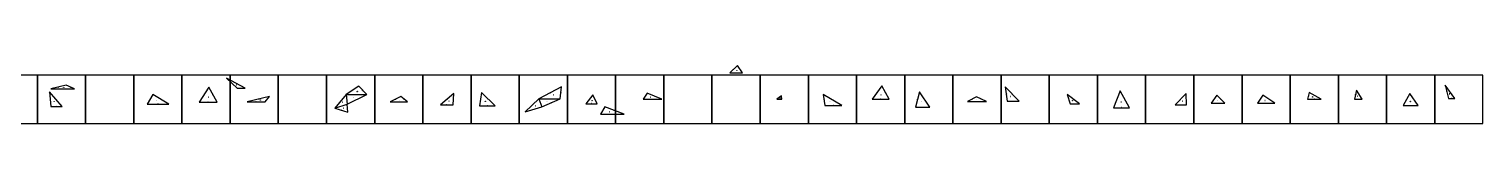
# Model space of a CAD drawing. Header units: millimetres. Extents: x 0 to 121000, y 0 to 607.
# Drawn here: x 105914 to 121000, y 0 to 600 of the extents above; entities that cross this region are included whole.
import ezdxf

# ---------------------------------------------------------------- set-up
doc = ezdxf.new("R2010")
doc.units = ezdxf.units.MM

msp = doc.modelspace()

# ---------------------------------------------------------------- linework, layer by layer
for points in [[(105500, 0), (106000, 0), (106000, 500), (105500, 500), (105500, 0)], [(106000, 0), (106500, 0), (106500, 500), (106000, 500), (106000, 0)], [(106500, 0), (107000, 0), (107000, 500), (106500, 500), (106500, 0)], [(107000, 0), (107500, 0), (107500, 500), (107000, 500), (107000, 0)], [(107500, 0), (108000, 0), (108000, 500), (107500, 500), (107500, 0)], [(108000, 0), (108500, 0), (108500, 500), (108000, 500), (108000, 0)], [(108500, 0), (109000, 0), (109000, 500), (108500, 500), (108500, 0)], [(109000, 0), (109500, 0), (109500, 500), (109000, 500), (109000, 0)], [(109500, 0), (110000, 0), (110000, 500), (109500, 500), (109500, 0)], [(110000, 0), (110500, 0), (110500, 500), (110000, 500), (110000, 0)], [(110500, 0), (111000, 0), (111000, 500), (110500, 500), (110500, 0)], [(111000, 0), (111500, 0), (111500, 500), (111000, 500), (111000, 0)], [(111500, 0), (112000, 0), (112000, 500), (111500, 500), (111500, 0)], [(112000, 0), (112500, 0), (112500, 500), (112000, 500), (112000, 0)], [(112500, 0), (113000, 0), (113000, 500), (112500, 500), (112500, 0)], [(113000, 0), (113500, 0), (113500, 500), (113000, 500), (113000, 0)], [(113500, 0), (114000, 0), (114000, 500), (113500, 500), (113500, 0)], [(114000, 0), (114500, 0), (114500, 500), (114000, 500), (114000, 0)], [(114500, 0), (115000, 0), (115000, 500), (114500, 500), (114500, 0)], [(115000, 0), (115500, 0), (115500, 500), (115000, 500), (115000, 0)], [(115500, 0), (116000, 0), (116000, 500), (115500, 500), (115500, 0)], [(116000, 0), (116500, 0), (116500, 500), (116000, 500), (116000, 0)], [(116500, 0), (117000, 0), (117000, 500), (116500, 500), (116500, 0)], [(117000, 0), (117500, 0), (117500, 500), (117000, 500), (117000, 0)], [(117500, 0), (118000, 0), (118000, 500), (117500, 500), (117500, 0)], [(118000, 0), (118500, 0), (118500, 500), (118000, 500), (118000, 0)], [(118500, 0), (119000, 0), (119000, 500), (118500, 500), (118500, 0)], [(119000, 0), (119500, 0), (119500, 500), (119000, 500), (119000, 0)], [(119500, 0), (120000, 0), (120000, 500), (119500, 500), (119500, 0)], [(120000, 0), (120500, 0), (120500, 500), (120000, 500), (120000, 0)], [(120500, 0), (121000, 0), (121000, 500), (120500, 500), (120500, 0)]]:
    msp.add_lwpolyline(points, close=True)
at = {"color": 1}
for points in [[(108157, 365), (107962, 470)], [(107962, 470), (108073, 365)], [(113266, 600), (113184, 525)], [(113184, 525), (113318, 525)], [(113318, 525), (113266, 600)], [(106257, 175), (106125, 327)], [(106125, 327), (106138, 175)], [(106297, 396), (106138, 359)], [(106138, 359), (106385, 359)], [(106385, 359), (106297, 396)], [(107779, 376), (107678, 221)], [(107864, 221), (107779, 376)], [(108073, 365), (108157, 365)], [(109334, 387), (109204, 301)], [(109417, 301), (109334, 387)], [(110320, 310), (110182, 192)], [(110313, 192), (110320, 310)], [(110608, 319), (110587, 183)], [(110751, 183), (110608, 319)], [(111440, 381), (111205, 254)], [(111424, 254), (111440, 381)], [(112328, 313), (112287, 253)], [(112479, 253), (112328, 313)], [(114762, 388), (114662, 251)], [(114840, 251), (114762, 388)], [(115153, 329), (115112, 170)], [(115260, 170), (115153, 329)], [(116187, 229), (116044, 381)], [(116044, 381), (116064, 229)], [(117236, 339), (117168, 163)], [(117334, 163), (117236, 339)], [(117921, 309), (117805, 193)], [(117925, 193), (117921, 309)], [(119198, 319), (119181, 251)], [(119321, 251), (119198, 319)], [(119687, 345), (119669, 251)], [(119746, 251), (119687, 345)], [(120241, 311), (120174, 186)], [(120328, 186), (120241, 311)], [(120709, 259), (120609, 398)], [(120609, 398), (120642, 259)], [(106138, 175), (106257, 175)], [(107199, 301), (107138, 201)], [(107138, 201), (107365, 201)], [(107365, 201), (107199, 301)], [(107678, 221), (107864, 221)], [(108407, 279), (108177, 223)], [(108177, 223), (108362, 223)], [(108362, 223), (108407, 279)], [(109204, 301), (109085, 158)], [(109085, 158), (109222, 115)], [(109214, 200), (109417, 301)], [(109222, 115), (109214, 200)], [(109771, 280), (109662, 222)], [(109662, 222), (109841, 222)], [(109841, 222), (109771, 280)], [(110182, 192), (110313, 192)], [(110587, 183), (110751, 183)], [(111205, 254), (111062, 121)], [(111062, 121), (111236, 172)], [(111236, 172), (111424, 254)], [(111765, 298), (111692, 204)], [(111692, 204), (111810, 204)], [(111810, 204), (111765, 298)], [(111887, 172), (111844, 95)], [(112089, 95), (111887, 172)], [(112287, 253), (112479, 253)], [(113721, 286), (113673, 251)], [(113673, 251), (113726, 251)], [(113726, 251), (113721, 286)], [(114347, 185), (114155, 299)], [(114155, 299), (114170, 185)], [(114170, 185), (114347, 185)], [(114662, 251), (114840, 251)], [(115112, 170), (115260, 170)], [(115745, 274), (115653, 228)], [(115653, 228), (115849, 228)], [(115849, 228), (115745, 274)], [(116064, 229), (116187, 229)], [(116815, 203), (116687, 299)], [(116687, 299), (116718, 203)], [(116718, 203), (116815, 203)], [(117168, 163), (117334, 163)], [(117805, 193), (117925, 193)], [(118239, 292), (118180, 210)], [(118180, 210), (118322, 210)], [(118322, 210), (118239, 292)], [(118715, 293), (118660, 209)], [(118660, 209), (118842, 209)], [(118842, 209), (118715, 293)], [(119181, 251), (119321, 251)], [(119669, 251), (119746, 251)], [(120174, 186), (120328, 186)], [(120642, 259), (120709, 259)], [(111844, 95), (112089, 95)]]:
    msp.add_lwpolyline(points, dxfattribs=at)
at = {"color": 250}
for points in [[(113225, 562), (113226, 561), (113226, 561), (113225, 562), (113225, 562)], [(113291, 562), (113290, 562), (113290, 562), (113290, 562), (113290, 562), (113291, 562), (113290, 563), (113291, 563), (113291, 562), (113291, 562), (113291, 562)], [(106217, 377), (106218, 376), (106217, 376), (106217, 377), (106217, 377)], [(106341, 376), (106341, 376), (106341, 376), (106341, 376), (106341, 376), (106341, 376), (106341, 377), (106341, 377), (106341, 377), (106341, 376), (106341, 376)], [(111323, 317), (111323, 317), (111323, 316), (111322, 317), (111323, 317)], [(111322, 317), (111323, 316), (111322, 316), (111322, 317), (111322, 317)], [(114713, 318), (114713, 318), (114713, 318), (114713, 318), (114713, 318), (114713, 318), (114712, 318), (114712, 318), (114712, 319), (114713, 318), (114713, 318)], [(116055, 305), (116055, 305), (116055, 305), (116055, 305), (116055, 305), (116055, 305), (116055, 305), (116054, 305), (116054, 305), (116055, 305), (116055, 305)], [(116115, 304), (116115, 303), (116114, 304), (116115, 304), (116115, 304)], [(120658, 328), (120657, 328), (120657, 328), (120658, 329), (120658, 328)], [(106197, 176), (106197, 177), (106197, 177), (106197, 176), (106197, 176)], [(107169, 250), (107170, 250), (107170, 250), (107170, 250), (107169, 250), (107169, 250), (107169, 250), (107169, 250), (107169, 250), (107169, 250), (107169, 250)], [(107251, 202), (107251, 203), (107251, 203), (107252, 203), (107252, 203), (107251, 202), (107252, 202), (107252, 202), (107251, 202), (107251, 202), (107251, 202)], [(107252, 202), (107252, 203), (107252, 203), (107252, 203), (107252, 203), (107252, 202), (107252, 202), (107252, 202), (107252, 202), (107252, 202), (107252, 202)], [(107728, 298), (107729, 297), (107729, 297), (107728, 297), (107728, 298)], [(107821, 297), (107821, 297), (107820, 297), (107820, 297), (107820, 297), (107821, 297), (107821, 298), (107821, 298), (107821, 297), (107821, 297), (107821, 297)], [(109806, 250), (109805, 250), (109805, 250), (109806, 251), (109806, 250)], [(110252, 250), (110252, 250), (110252, 250), (110252, 250), (110252, 250), (110252, 250), (110252, 250), (110251, 250), (110252, 251), (110252, 250), (110252, 250)], [(110251, 250), (110252, 250), (110251, 249), (110251, 250), (110251, 250)], [(110316, 251), (110315, 251), (110315, 252), (110316, 252), (110316, 251)], [(110679, 251), (110678, 250), (110678, 250), (110678, 251), (110679, 251)], [(111787, 250), (111786, 250), (111786, 250), (111786, 250), (111786, 250), (111787, 250), (111787, 251), (111787, 251), (111787, 250), (111787, 250), (111787, 250)], [(114259, 186), (114259, 187), (114259, 187), (114259, 186), (114259, 186)], [(114751, 252), (114751, 252), (114751, 252), (114751, 252), (114751, 252), (114751, 252), (114751, 252), (114751, 251), (114751, 251), (114751, 252), (114751, 252)], [(115187, 170), (115187, 171), (115187, 171), (115187, 170), (115187, 170)], [(116766, 203), (116766, 204), (116767, 204), (116767, 203), (116766, 203)], [(116767, 204), (116767, 204), (116767, 204), (116767, 204), (116767, 204), (116767, 204), (116767, 204), (116767, 203), (116767, 203), (116767, 204), (116767, 204)], [(117252, 164), (117251, 165), (117251, 165), (117252, 165), (117252, 165), (117252, 164), (117252, 164), (117252, 164), (117251, 164), (117251, 164), (117252, 164)], [(117284, 251), (117284, 251), (117283, 251), (117284, 251), (117284, 251)], [(118279, 251), (118279, 250), (118279, 250), (118279, 250), (118279, 251), (118279, 251), (118279, 251), (118279, 251), (118280, 251), (118279, 251), (118279, 251)], [(119251, 252), (119250, 252), (119250, 252), (119251, 252), (119251, 252), (119251, 252), (119251, 252), (119251, 251), (119250, 251), (119250, 252), (119251, 252)], [(119259, 284), (119259, 284), (119259, 283), (119258, 284), (119258, 284), (119259, 284), (119259, 284), (119259, 284), (119259, 284), (119259, 284), (119259, 284)], [(119708, 252), (119708, 252), (119708, 252), (119708, 252), (119708, 252), (119708, 252), (119708, 252), (119708, 251), (119708, 251), (119708, 252), (119708, 252)], [(119716, 298), (119715, 297), (119715, 298), (119716, 298), (119716, 298)]]:
    msp.add_lwpolyline(points, close=True, dxfattribs=at)
for points in [[(113227, 562), (113227, 562), (113226, 561), (113226, 562), (113226, 562), (113226, 562), (113226, 562), (113226, 562), (113226, 562)], [(113251, 526), (113250, 526), (113251, 527), (113251, 526)], [(113251, 526), (113251, 527), (113251, 526)], [(113290, 562), (113291, 562), (113292, 562), (113291, 562), (113291, 562), (113291, 562)], [(113291, 561), (113291, 561), (113291, 561), (113291, 561), (113292, 561), (113292, 561), (113292, 562)], [(106218, 377), (106218, 376), (106218, 377)], [(106260, 360), (106260, 360), (106261, 360), (106261, 360), (106260, 360), (106260, 359), (106261, 359)], [(106261, 360), (106261, 360), (106261, 360), (106261, 360), (106261, 359), (106261, 359)], [(106262, 360), (106262, 360), (106262, 360), (106262, 359)], [(106340, 377), (106340, 377), (106340, 376), (106340, 376), (106340, 377), (106341, 377)], [(106342, 376), (106341, 376), (106342, 377)], [(108017, 419), (108018, 419), (108017, 418)], [(108018, 419), (108018, 419), (108019, 418), (108018, 418), (108018, 418), (108018, 418), (108018, 418), (108018, 418), (108018, 418)], [(108019, 418), (108018, 418), (108019, 418), (108018, 417)], [(108059, 416), (108058, 416), (108059, 417)], [(108059, 416), (108059, 416), (108060, 416), (108059, 416), (108059, 417), (108060, 417)], [(108114, 366), (108114, 366), (108114, 366), (108114, 366), (108114, 366), (108114, 366), (108114, 365), (108114, 365), (108114, 366)], [(108115, 366), (108114, 366), (108114, 366), (108115, 366), (108115, 365), (108114, 365)], [(108115, 366), (108115, 366), (108115, 366), (108115, 366), (108115, 366), (108115, 365), (108115, 365)], [(109270, 343), (109270, 343), (109270, 344), (109270, 343), (109269, 344), (109270, 344)], [(109269, 342), (109270, 343), (109269, 343), (109269, 343), (109269, 343), (109269, 344)], [(109375, 343), (109375, 343), (109374, 343), (109375, 344)], [(109374, 343), (109374, 343), (109374, 344), (109374, 344), (109374, 344), (109374, 344), (109374, 344), (109375, 344), (109375, 344)], [(109375, 342), (109375, 342), (109375, 343), (109375, 343), (109375, 342), (109376, 343), (109375, 343)], [(111324, 317), (111324, 317), (111323, 318)], [(111430, 319), (111430, 318), (111431, 318), (111431, 319), (111431, 319), (111431, 318)], [(111431, 318), (111430, 318), (111431, 318)], [(111430, 317), (111430, 317), (111430, 317), (111431, 317), (111431, 317), (111431, 317), (111431, 317), (111431, 317), (111431, 317)], [(114713, 319), (114714, 319), (114713, 318), (114713, 319), (114713, 319), (114713, 319), (114712, 319), (114713, 319), (114713, 319)], [(114714, 319), (114714, 319), (114714, 319), (114713, 319), (114714, 320), (114713, 320), (114713, 319)], [(114801, 318), (114800, 318), (114801, 319)], [(114800, 319), (114801, 319), (114800, 319), (114800, 319), (114801, 319), (114801, 319)], [(116055, 306), (116055, 306), (116054, 305)], [(116055, 304), (116055, 305), (116055, 305), (116055, 304), (116054, 304), (116054, 304)], [(116114, 304), (116114, 304), (116114, 305)], [(116115, 303), (116115, 303), (116115, 304)], [(120626, 330), (120627, 330), (120627, 329), (120626, 329), (120626, 330), (120626, 330), (120626, 329)], [(120626, 329), (120626, 329), (120627, 329), (120626, 329)], [(120627, 328), (120627, 328), (120627, 328), (120627, 328), (120626, 328), (120626, 328), (120626, 328)], [(120659, 327), (120658, 327), (120659, 328)], [(120658, 327), (120658, 327), (120658, 328), (120658, 328), (120658, 328), (120659, 328), (120658, 328)], [(106133, 252), (106133, 252), (106133, 251), (106133, 251), (106132, 252), (106132, 251), (106132, 251), (106132, 252), (106132, 252)], [(106133, 251), (106133, 251), (106133, 251), (106133, 251), (106133, 251), (106132, 251), (106132, 251)], [(106190, 250), (106189, 251), (106190, 251)], [(106191, 249), (106191, 249), (106190, 250), (106191, 250), (106191, 250), (106191, 250), (106191, 250), (106191, 250), (106191, 250)], [(106190, 250), (106190, 250), (106191, 250)], [(106196, 176), (106197, 177), (106197, 176)], [(106198, 176), (106198, 177), (106198, 176)], [(107170, 251), (107171, 251), (107170, 251), (107170, 251), (107170, 251), (107170, 251), (107169, 251), (107170, 252), (107170, 252)], [(107170, 251), (107170, 250), (107169, 251)], [(107250, 203), (107250, 203), (107251, 203), (107251, 202), (107251, 202), (107251, 202), (107251, 202), (107250, 202), (107250, 202)], [(107281, 250), (107282, 250), (107282, 250), (107282, 251), (107281, 250), (107282, 250)], [(107281, 250), (107281, 250), (107281, 251)], [(107282, 250), (107282, 249), (107282, 250)], [(107730, 299), (107730, 298), (107730, 298), (107729, 298), (107730, 299), (107729, 299), (107729, 299)], [(107729, 297), (107729, 298), (107729, 298), (107729, 298), (107729, 298), (107729, 298)], [(107770, 222), (107771, 222), (107770, 221)], [(107771, 222), (107771, 222), (107771, 222), (107771, 222), (107771, 222), (107771, 222), (107771, 221), (107771, 221), (107771, 221)], [(107820, 298), (107820, 298), (107820, 298), (107820, 298), (107820, 298), (107820, 298), (107821, 299), (107821, 298), (107821, 298)], [(108268, 225), (108268, 225), (108269, 225), (108269, 225), (108269, 224), (108269, 224), (108269, 224), (108268, 224), (108268, 224)], [(108269, 225), (108270, 225), (108269, 224)], [(108293, 250), (108292, 250), (108292, 251)], [(108292, 250), (108292, 249), (108292, 250)], [(108383, 253), (108384, 252), (108384, 252), (108384, 252), (108384, 252), (108384, 252)], [(108383, 252), (108383, 252), (108383, 252), (108383, 252), (108383, 251), (108383, 251), (108384, 251)], [(108383, 251), (108383, 251), (108383, 251)], [(109145, 228), (109145, 229), (109145, 229), (109144, 229), (109145, 228), (109145, 229)], [(109146, 230), (109146, 229), (109145, 230)], [(109145, 229), (109146, 229), (109145, 229), (109145, 229), (109145, 229), (109145, 230)], [(109217, 158), (109217, 157), (109216, 157), (109217, 158)], [(109217, 158), (109216, 158), (109217, 158)], [(109217, 156), (109217, 157), (109217, 157)], [(109314, 251), (109314, 251), (109314, 252), (109314, 251), (109314, 251), (109314, 251), (109315, 251), (109314, 251), (109314, 251)], [(109314, 252), (109314, 252), (109315, 252), (109315, 252), (109315, 251), (109315, 251), (109315, 251)], [(109315, 252), (109315, 252), (109315, 252), (109316, 252), (109316, 251), (109315, 251)], [(109717, 250), (109718, 250), (109718, 250), (109718, 250), (109717, 251), (109718, 251)], [(109717, 250), (109717, 249), (109717, 251)], [(109751, 223), (109751, 223), (109751, 222), (109751, 222), (109751, 223), (109751, 223)], [(109751, 223), (109752, 223), (109752, 222)], [(109804, 250), (109805, 250), (109805, 250), (109805, 251), (109805, 251), (109805, 251)], [(109806, 249), (109806, 249), (109806, 250)], [(110246, 193), (110246, 194), (110247, 194), (110247, 193), (110246, 193), (110246, 193), (110247, 193)], [(110248, 194), (110247, 193), (110247, 193), (110248, 193), (110248, 193), (110247, 193)], [(110248, 193), (110248, 194), (110248, 194), (110248, 193), (110248, 193), (110248, 193), (110248, 193)], [(110253, 251), (110253, 251), (110252, 250), (110252, 250), (110252, 251), (110252, 251), (110252, 251), (110252, 251), (110252, 251)], [(110316, 251), (110316, 250), (110315, 250), (110315, 251), (110316, 251), (110316, 250)], [(110599, 252), (110599, 251), (110599, 251), (110599, 251), (110598, 251), (110598, 251), (110598, 251), (110598, 252), (110598, 252)], [(110599, 250), (110598, 251), (110598, 251), (110598, 250), (110598, 250), (110598, 251)], [(110668, 184), (110668, 185), (110668, 185), (110668, 184), (110668, 184), (110668, 184), (110668, 184)], [(110668, 184), (110669, 185), (110669, 184)], [(110669, 185), (110670, 185), (110669, 184)], [(110679, 250), (110679, 249), (110678, 250), (110679, 250), (110679, 250), (110679, 250), (110679, 250)], [(111135, 187), (111135, 186), (111134, 187)], [(111134, 186), (111135, 186), (111134, 186), (111134, 186), (111134, 187), (111134, 187), (111134, 187)], [(111328, 214), (111329, 214), (111329, 213)], [(111330, 214), (111329, 214), (111329, 214), (111330, 214)], [(111330, 214), (111330, 215), (111330, 215), (111330, 215), (111330, 214), (111330, 214), (111330, 214), (111330, 214), (111330, 214)], [(111729, 250), (111729, 250), (111729, 249), (111729, 250), (111729, 250), (111729, 250), (111728, 250)], [(111730, 251), (111730, 251), (111729, 251)], [(111730, 250), (111730, 250), (111730, 250), (111729, 250), (111730, 251), (111729, 251), (111729, 251)], [(111750, 205), (111750, 206), (111750, 206), (111750, 205), (111750, 205), (111750, 205), (111750, 205)], [(111751, 205), (111751, 205), (111751, 206), (111751, 205)], [(111752, 205), (111751, 205), (111751, 206), (111752, 206), (111752, 205), (111751, 205)], [(111786, 251), (111786, 251), (111786, 251), (111786, 251), (111786, 251), (111786, 251), (111787, 252), (111787, 251), (111787, 251)], [(111787, 250), (111786, 250), (111787, 250)], [(112308, 282), (112308, 282), (112308, 281), (112308, 281), (112308, 282), (112308, 282), (112307, 282)], [(112309, 283), (112309, 283), (112309, 282), (112309, 282), (112309, 283), (112308, 283), (112308, 283), (112308, 283), (112308, 283)], [(112308, 282), (112308, 282), (112308, 283), (112308, 282), (112308, 282), (112308, 282)], [(112382, 254), (112382, 254), (112382, 253)], [(112383, 254), (112382, 254), (112382, 254), (112383, 254), (112383, 253), (112382, 253)], [(112383, 254), (112383, 254), (112384, 254), (112384, 254), (112383, 254), (112384, 253), (112384, 253), (112383, 253), (112383, 253)], [(112402, 282), (112403, 282), (112403, 281), (112402, 282), (112403, 282), (112403, 282)], [(112404, 281), (112404, 281), (112403, 281), (112404, 281), (112404, 281), (112404, 282), (112404, 282)], [(112403, 281), (112403, 281), (112403, 281), (112403, 282), (112403, 282), (112403, 282), (112403, 282), (112404, 282), (112404, 282)], [(113698, 267), (113698, 268), (113697, 268), (113697, 268), (113697, 268), (113698, 268)], [(113697, 267), (113697, 267), (113697, 267), (113697, 267), (113697, 268), (113697, 268)], [(113698, 268), (113699, 268), (113698, 268), (113698, 268), (113698, 268), (113698, 269), (113698, 268)], [(113698, 252), (113699, 253), (113699, 252)], [(113699, 252), (113699, 253), (113699, 252)], [(113700, 252), (113700, 253), (113700, 253), (113700, 252), (113700, 252), (113700, 252), (113700, 252), (113700, 252), (113700, 252)], [(113722, 268), (113722, 268), (113722, 269), (113722, 269), (113723, 269), (113723, 269), (113723, 269), (113723, 268), (113723, 268)], [(113723, 268), (113723, 268), (113722, 268), (113722, 268), (113723, 268), (113723, 268)], [(114164, 243), (114164, 243), (114164, 243), (114164, 243), (114163, 243), (114163, 243), (114163, 242)], [(114164, 242), (114164, 242), (114164, 242), (114164, 242), (114163, 242), (114163, 242)], [(114250, 241), (114251, 241), (114251, 241), (114251, 242), (114251, 241), (114251, 241)], [(114250, 242), (114250, 241), (114250, 241), (114250, 242)], [(114258, 186), (114258, 187), (114258, 187), (114258, 186), (114258, 186), (114258, 186), (114258, 186), (114258, 186), (114258, 186)], [(114259, 186), (114259, 187), (114260, 187), (114260, 186), (114259, 186), (114259, 186), (114260, 186)], [(114751, 252), (114750, 252), (114750, 252), (114751, 252), (114751, 251), (114750, 251)], [(115134, 250), (115134, 249), (115133, 250)], [(115134, 249), (115134, 249), (115134, 249), (115134, 249), (115133, 249), (115133, 249)], [(115134, 248), (115134, 249), (115133, 249), (115133, 248), (115133, 248), (115134, 249)], [(115185, 171), (115186, 171), (115186, 170)], [(115186, 171), (115186, 171), (115186, 170)], [(115206, 248), (115205, 248), (115206, 249)], [(115205, 249), (115205, 249), (115205, 249), (115206, 249)], [(115206, 248), (115206, 247), (115206, 248), (115206, 248), (115206, 248), (115206, 248), (115206, 248), (115207, 248), (115207, 248)], [(115700, 250), (115700, 250), (115700, 250), (115700, 250), (115699, 250), (115700, 251)], [(115699, 250), (115700, 249), (115699, 249), (115699, 250), (115699, 250), (115699, 250), (115699, 250)], [(115701, 250), (115701, 250), (115700, 250), (115700, 250), (115701, 251), (115700, 251), (115700, 251)], [(115750, 229), (115750, 229), (115750, 228)], [(115751, 229), (115751, 229), (115751, 228)], [(115752, 229), (115751, 229), (115751, 229), (115752, 229), (115752, 228), (115751, 228)], [(115796, 250), (115797, 250), (115797, 250), (115797, 251), (115796, 250), (115797, 250)], [(115796, 250), (115796, 250), (115796, 250), (115796, 250), (115796, 250), (115796, 251), (115796, 251), (115796, 251), (115796, 250)], [(115797, 250), (115797, 249), (115797, 250)], [(116124, 230), (116124, 231), (116125, 231), (116125, 230), (116124, 230), (116125, 230), (116125, 230), (116124, 230), (116124, 230)], [(116125, 231), (116125, 230), (116125, 230), (116125, 230), (116125, 230), (116125, 230)], [(116126, 231), (116126, 230), (116126, 230), (116126, 230), (116126, 230), (116126, 230)], [(116703, 252), (116703, 252), (116703, 252), (116703, 252), (116703, 252), (116702, 252), (116702, 251)], [(116703, 251), (116703, 251), (116703, 251), (116704, 251), (116703, 251), (116703, 251)], [(116749, 250), (116750, 250), (116750, 251), (116750, 251), (116750, 251), (116750, 250)], [(116751, 250), (116750, 250), (116751, 251)], [(116751, 250), (116751, 249), (116751, 250)], [(116765, 204), (116766, 204), (116766, 203)], [(117203, 250), (117203, 251), (117203, 251), (117202, 251), (117203, 251), (117203, 251)], [(117203, 250), (117203, 250), (117202, 250), (117202, 250), (117203, 250), (117203, 250)], [(117204, 252), (117204, 251), (117204, 251), (117203, 251), (117203, 251), (117203, 251), (117203, 251), (117203, 252), (117203, 252)], [(117250, 165), (117250, 165), (117250, 165), (117250, 164), (117250, 164), (117250, 164), (117250, 164)], [(117251, 164), (117251, 165), (117251, 164)], [(117284, 250), (117284, 250), (117284, 250), (117284, 251), (117284, 250), (117285, 250), (117284, 251)], [(117284, 249), (117284, 249), (117284, 250), (117284, 250), (117285, 250), (117285, 250), (117285, 250), (117285, 250), (117285, 250)], [(117864, 251), (117864, 250), (117863, 251)], [(117863, 249), (117863, 250), (117863, 250), (117863, 250), (117863, 250), (117863, 250)], [(117864, 251), (117864, 250), (117864, 251)], [(117864, 194), (117864, 194), (117864, 193)], [(117865, 194), (117865, 194), (117865, 194), (117865, 194), (117865, 193), (117865, 193)], [(117865, 194), (117866, 194), (117865, 193)], [(117922, 252), (117922, 251), (117922, 251), (117922, 252), (117923, 252), (117923, 251)], [(117922, 251), (117922, 251), (117922, 251), (117922, 251), (117922, 251), (117923, 251), (117923, 251)], [(117922, 250), (117922, 250), (117922, 250), (117922, 250), (117922, 250), (117922, 250), (117923, 250), (117923, 250), (117923, 250)], [(118210, 251), (118211, 251), (118211, 250), (118210, 251)], [(118211, 250), (118210, 250), (118210, 251)], [(118250, 212), (118250, 212), (118250, 212), (118250, 211), (118250, 211), (118250, 211), (118250, 211)], [(118251, 212), (118251, 212), (118251, 212), (118251, 211), (118251, 211), (118251, 211), (118251, 211)], [(118251, 212), (118251, 212), (118252, 212), (118252, 212), (118252, 211), (118252, 211), (118252, 211), (118251, 211), (118251, 211)], [(118280, 250), (118280, 250), (118279, 250), (118279, 250), (118280, 250), (118280, 250), (118280, 251), (118280, 250), (118280, 250)], [(118280, 249), (118280, 249), (118280, 249), (118280, 250), (118280, 249), (118281, 250), (118280, 250)], [(118689, 250), (118688, 250), (118688, 251)], [(118750, 211), (118750, 211), (118750, 211), (118750, 211), (118750, 210), (118750, 210), (118750, 210), (118750, 210), (118750, 210)], [(118751, 210), (118750, 210), (118751, 211), (118751, 210)], [(118751, 210), (118751, 210), (118751, 211), (118751, 210)], [(118777, 250), (118777, 250), (118778, 250), (118777, 250), (118778, 251), (118778, 251)], [(118778, 250), (118778, 250), (118778, 250), (118778, 250)], [(119191, 285), (119191, 284), (119190, 284)], [(119191, 284), (119191, 284), (119191, 284), (119191, 284), (119190, 284), (119190, 284)], [(119191, 286), (119192, 285), (119191, 285)], [(119251, 252), (119251, 252), (119251, 251)], [(119259, 283), (119259, 283), (119260, 283), (119259, 284), (119259, 284), (119260, 284)], [(119680, 299), (119680, 299), (119680, 298), (119679, 298), (119679, 299), (119679, 299), (119679, 299)], [(119680, 298), (119680, 298), (119679, 298)], [(119679, 298), (119680, 297), (119679, 297)], [(119707, 252), (119707, 252), (119707, 251), (119707, 251), (119707, 252), (119707, 252)], [(119716, 297), (119716, 297), (119716, 297), (119716, 297)], [(120209, 249), (120209, 249), (120208, 249)], [(120208, 248), (120209, 249), (120209, 248), (120208, 249)], [(120208, 248), (120208, 248), (120209, 247), (120208, 248)], [(120250, 187), (120250, 188), (120250, 188), (120250, 187), (120250, 187), (120250, 187), (120250, 187)], [(120251, 188), (120251, 188), (120251, 188), (120251, 187), (120251, 187), (120251, 187), (120251, 187), (120251, 187), (120251, 187)], [(120251, 187), (120251, 188), (120252, 188), (120252, 187), (120251, 187), (120251, 187), (120252, 187)], [(120283, 248), (120284, 248), (120284, 248), (120284, 249), (120284, 248), (120284, 248)], [(120283, 248), (120283, 248), (120283, 249), (120283, 249), (120283, 249), (120284, 249), (120283, 249)], [(120284, 247), (120284, 247), (120284, 247), (120284, 248), (120284, 247), (120285, 248), (120284, 248)], [(120675, 261), (120675, 261), (120675, 261), (120675, 261), (120675, 260), (120675, 260), (120675, 260), (120675, 260), (120675, 260)], [(120676, 260), (120675, 260), (120676, 261), (120676, 260)], [(109153, 138), (109153, 138), (109154, 138), (109153, 138), (109153, 138), (109153, 138), (109153, 137)], [(109154, 138), (109154, 138), (109154, 137)], [(109154, 138), (109155, 138), (109154, 137)], [(111148, 147), (111148, 147), (111148, 148), (111148, 148), (111149, 147), (111148, 147)], [(111149, 147), (111149, 148), (111149, 147)], [(111867, 133), (111867, 133), (111867, 133), (111866, 133)], [(111867, 132), (111867, 132), (111866, 133)], [(111867, 134), (111868, 134), (111867, 133), (111867, 134), (111867, 134), (111867, 134), (111867, 134)], [(111966, 96), (111966, 96), (111966, 95), (111966, 95), (111966, 96), (111966, 96)], [(111967, 96), (111966, 96), (111966, 96), (111967, 96), (111967, 95), (111966, 95)], [(111987, 133), (111988, 133), (111987, 132), (111987, 132), (111987, 133), (111988, 133)], [(111988, 132), (111988, 132), (111988, 132), (111988, 133)]]:
    msp.add_lwpolyline(points, dxfattribs=at)
at = {"color": 5}
for points in [[(113254, 551), (113254, 551), (113255, 551), (113255, 550), (113255, 550), (113255, 550), (113255, 549), (113254, 549), (113254, 550)], [(113256, 551), (113255, 551), (113255, 550), (113256, 550), (113256, 549), (113255, 549)], [(113257, 551), (113257, 551), (113257, 550), (113257, 550), (113257, 549), (113257, 549)], [(106272, 372), (106272, 372), (106272, 372), (106272, 372), (106272, 371), (106272, 371), (106272, 370), (106272, 370), (106272, 371)], [(106273, 372), (106273, 372), (106274, 372), (106274, 371), (106273, 371), (106273, 370), (106274, 370)], [(106275, 371), (106274, 371), (106275, 372), (106275, 370)], [(108062, 400), (108062, 401), (108063, 401), (108063, 400), (108062, 400), (108063, 400), (108063, 399), (108062, 399), (108062, 399)], [(108063, 400), (108063, 401), (108064, 401), (108064, 400), (108064, 400), (108064, 400), (108064, 399), (108063, 399), (108063, 399)], [(109316, 330), (109316, 330), (109317, 330), (109317, 330), (109317, 330), (109317, 329), (109317, 329), (109316, 329), (109316, 329)], [(109318, 330), (109318, 330), (109318, 330), (109318, 330), (109318, 330), (109318, 329), (109318, 329), (109318, 329), (109318, 329)], [(120651, 306), (120651, 306), (120652, 306), (120652, 306), (120652, 305), (120652, 305), (120652, 305), (120651, 305), (120651, 305)], [(120653, 305), (120653, 305), (120653, 306), (120653, 306), (120653, 305), (120653, 305)], [(120654, 306), (120654, 306), (120655, 306), (120655, 306), (120654, 305), (120655, 305), (120655, 305), (120654, 305), (120654, 305)], [(106171, 226), (106171, 227), (106172, 227), (106172, 226), (106172, 226), (106172, 225), (106172, 225), (106171, 225), (106171, 225)], [(106173, 226), (106173, 227), (106173, 227), (106173, 226), (106173, 226), (106173, 225), (106173, 225)], [(107232, 235), (107232, 235), (107233, 235), (107233, 235), (107233, 234), (107233, 234), (107233, 234), (107232, 234), (107232, 234)], [(107234, 235), (107234, 235), (107234, 235), (107234, 234), (107234, 234), (107234, 234), (107234, 234)], [(107236, 235), (107235, 235), (107235, 234), (107236, 234), (107236, 234), (107235, 234)], [(107772, 273), (107772, 273), (107773, 273), (107773, 273), (107772, 273), (107773, 272), (107773, 272), (107772, 272), (107772, 272)], [(107773, 273), (107773, 273), (107774, 273), (107774, 273), (107773, 273), (107773, 272), (107774, 272)], [(107774, 273), (107775, 273), (107774, 272)], [(108313, 242), (108313, 243), (108314, 243), (108314, 242), (108314, 242), (108314, 242), (108314, 241), (108313, 241), (108313, 241)], [(108314, 242), (108314, 243), (108315, 243), (108315, 242), (108314, 242), (108314, 241), (108315, 241)], [(108316, 242), (108316, 242), (108316, 243), (108316, 243), (108316, 241), (108316, 241)], [(109166, 220), (109166, 221), (109167, 221), (109167, 220), (109166, 220), (109167, 220), (109167, 219), (109166, 219), (109166, 219)], [(109167, 221), (109168, 221), (109167, 219)], [(109172, 158), (109172, 159), (109173, 159), (109173, 158), (109172, 158), (109173, 158), (109173, 157), (109172, 157), (109172, 157)], [(109174, 158), (109173, 158), (109174, 159), (109174, 157)], [(109175, 159), (109174, 158), (109174, 157), (109175, 157), (109175, 158), (109174, 158)], [(109276, 268), (109276, 268), (109277, 268), (109277, 268), (109277, 267), (109277, 267), (109277, 267), (109276, 267), (109276, 267)], [(109756, 242), (109756, 242), (109757, 242), (109757, 242), (109757, 241), (109757, 241), (109757, 241), (109756, 241), (109756, 241)], [(109757, 242), (109757, 242), (109758, 242), (109758, 242), (109758, 241), (109758, 241), (109758, 241), (109757, 241), (109757, 241)], [(109759, 241), (109759, 241), (109759, 242), (109759, 242), (109759, 241), (109759, 241)], [(110270, 232), (110270, 232), (110271, 232), (110271, 232), (110270, 231), (110271, 231), (110271, 231), (110270, 231), (110270, 231)], [(110272, 231), (110271, 231), (110272, 232), (110272, 231)], [(110273, 231), (110272, 231), (110273, 232), (110273, 231)], [(110647, 229), (110647, 229), (110647, 229), (110647, 229), (110647, 228), (110647, 228), (110647, 228), (110647, 228), (110647, 228)], [(110649, 228), (110648, 228), (110648, 229), (110648, 228)], [(110650, 229), (110649, 229), (110649, 228), (110650, 228), (110650, 228), (110649, 228)], [(111166, 183), (111166, 183), (111167, 183), (111167, 183), (111166, 182), (111167, 182), (111167, 182), (111166, 182), (111166, 182)], [(111169, 182), (111168, 182), (111169, 183), (111169, 182)], [(111286, 227), (111286, 228), (111287, 228), (111287, 227), (111287, 227), (111287, 227), (111287, 226), (111286, 226), (111286, 226)], [(111288, 228), (111288, 228), (111288, 226)], [(111289, 227), (111290, 228), (111290, 226)], [(111354, 297), (111354, 297), (111355, 297), (111355, 297), (111355, 297), (111355, 296), (111355, 296), (111354, 296), (111354, 296)], [(111356, 297), (111356, 297), (111356, 297), (111356, 296)], [(111754, 236), (111754, 236), (111755, 236), (111755, 236), (111754, 235), (111755, 235), (111755, 235), (111754, 235), (111754, 235)], [(111756, 235), (111755, 235), (111756, 236), (111756, 235)], [(111757, 235), (111756, 235), (111756, 236), (111757, 236), (111757, 235), (111756, 235)], [(112363, 273), (112363, 273), (112364, 273), (112364, 273), (112363, 273), (112364, 272), (112364, 272), (112363, 272), (112363, 272)], [(112365, 273), (112364, 273), (112364, 273), (112365, 273), (112365, 272), (112364, 272)], [(112365, 273), (112365, 273), (112366, 273), (112366, 273), (112366, 273), (112366, 272), (112366, 272), (112365, 272), (112365, 272)], [(113705, 263), (113705, 264), (113706, 264), (113706, 263), (113705, 263), (113706, 262), (113706, 262), (113705, 262), (113705, 262)], [(113707, 264), (113706, 264), (113706, 263), (113707, 263), (113707, 262), (113706, 262)], [(113708, 264), (113707, 263), (113707, 262), (113708, 262), (113708, 263), (113707, 263)], [(114222, 224), (114222, 224), (114223, 224), (114223, 223), (114223, 223), (114223, 223), (114223, 222), (114222, 222), (114222, 223)], [(114224, 224), (114224, 224), (114224, 223), (114224, 223), (114224, 222), (114224, 222)], [(114753, 297), (114753, 297), (114754, 297), (114754, 297), (114753, 297), (114754, 296), (114754, 296), (114753, 296), (114753, 296)], [(114755, 297), (114754, 297), (114754, 296), (114755, 296), (114755, 297), (114754, 297)], [(115173, 223), (115173, 224), (115174, 224), (115174, 223), (115174, 223), (115174, 222), (115174, 222), (115173, 222), (115173, 222)], [(115175, 224), (115175, 223), (115175, 222), (115175, 222), (115175, 223), (115175, 223)], [(115747, 244), (115747, 244), (115748, 244), (115748, 244), (115748, 243), (115748, 243), (115748, 243), (115747, 243), (115747, 243)], [(115748, 244), (115749, 244), (115748, 243)], [(115750, 244), (115750, 244), (115750, 244), (115750, 243), (115750, 243), (115750, 243), (115750, 243)], [(116096, 280), (116096, 280), (116097, 280), (116097, 280), (116097, 280), (116097, 279), (116097, 279), (116096, 279), (116096, 279)], [(116098, 280), (116098, 280), (116098, 279)], [(116099, 280), (116099, 280), (116100, 280), (116100, 280), (116099, 280), (116100, 279), (116100, 279), (116099, 279), (116099, 279)], [(116738, 236), (116738, 236), (116739, 236), (116739, 235), (116738, 235), (116739, 235), (116739, 234), (116738, 234), (116738, 235)], [(116739, 236), (116740, 236), (116739, 234)], [(116741, 235), (116740, 235), (116741, 236), (116741, 234)], [(117244, 222), (117244, 223), (117245, 223), (117245, 222), (117245, 222), (117245, 222), (117245, 221), (117244, 221), (117244, 221)], [(117245, 223), (117246, 223), (117245, 221)], [(117247, 223), (117247, 223), (117247, 221)], [(117882, 232), (117882, 232), (117883, 232), (117883, 232), (117882, 232), (117883, 231), (117883, 231), (117882, 231), (117882, 231)], [(117883, 232), (117884, 232), (117883, 231)], [(118245, 238), (118245, 238), (118246, 238), (118246, 238), (118246, 237), (118246, 237), (118246, 237), (118245, 237), (118245, 237)], [(118246, 238), (118247, 238), (118246, 237)], [(118248, 237), (118248, 237), (118248, 238), (118248, 238), (118248, 237), (118248, 237)], [(118737, 238), (118737, 238), (118738, 238), (118738, 237), (118737, 237), (118738, 237), (118738, 236), (118737, 236), (118737, 237)], [(119232, 274), (119232, 274), (119232, 274), (119232, 274), (119232, 273), (119232, 273), (119232, 273), (119232, 273), (119232, 273)], [(119234, 273), (119235, 274), (119235, 273)], [(119699, 283), (119699, 283), (119700, 283), (119700, 283), (119699, 282), (119700, 282), (119700, 282), (119699, 282), (119699, 282)], [(119701, 283), (119701, 283), (119702, 283), (119702, 282), (119701, 282), (119701, 282), (119702, 282)], [(120246, 228), (120246, 229), (120247, 229), (120247, 228), (120246, 228), (120247, 228), (120247, 227), (120246, 227), (120246, 227)], [(120248, 229), (120249, 229), (120248, 227)], [(111938, 121), (111938, 121), (111939, 121), (111939, 121), (111939, 121), (111939, 120), (111939, 120), (111938, 120), (111938, 120)], [(111940, 121), (111939, 121), (111939, 121), (111940, 121), (111940, 120), (111939, 120)], [(111941, 121), (111941, 121), (111941, 120)]]:
    msp.add_lwpolyline(points, dxfattribs=at)
for points in [[(108064, 399), (108064, 401), (108065, 401), (108065, 399), (108064, 399)], [(109319, 330), (109319, 330), (109319, 330), (109320, 330), (109320, 330), (109319, 330), (109320, 330), (109320, 329), (109319, 329), (109319, 330), (109319, 330)], [(106174, 225), (106174, 227), (106175, 227), (106175, 225), (106174, 225)], [(109168, 219), (109168, 221), (109169, 221), (109169, 219), (109168, 219)], [(109278, 268), (109278, 268), (109278, 268), (109278, 268), (109278, 268), (109278, 268), (109278, 267), (109278, 267), (109278, 267), (109278, 267), (109278, 268)], [(109279, 268), (109279, 268), (109279, 268), (109279, 268), (109279, 268), (109279, 268), (109280, 267), (109280, 267), (109279, 267), (109279, 267), (109279, 268)], [(111167, 182), (111167, 183), (111167, 183), (111168, 183), (111168, 183), (111167, 182), (111168, 182), (111168, 182), (111167, 182), (111167, 182), (111167, 182)], [(111357, 297), (111357, 297), (111357, 297), (111358, 297), (111358, 297), (111357, 297), (111358, 296), (111358, 296), (111357, 296), (111357, 296), (111357, 297)], [(114225, 223), (114225, 224), (114225, 224), (114225, 224), (114225, 224), (114225, 223), (114226, 223), (114226, 222), (114225, 222), (114225, 223), (114225, 223)], [(114755, 296), (114755, 297), (114756, 297), (114756, 296), (114755, 296)], [(115176, 223), (115176, 223), (115176, 224), (115176, 224), (115176, 223), (115176, 223), (115177, 223), (115177, 222), (115176, 222), (115176, 223), (115176, 223)], [(117885, 232), (117884, 232), (117884, 232), (117885, 232), (117885, 232), (117885, 232), (117885, 232), (117885, 231), (117884, 231), (117884, 232), (117885, 232)], [(118739, 237), (118738, 238), (118738, 238), (118739, 238), (118739, 238), (118739, 237), (118739, 237), (118739, 236), (118738, 236), (118738, 237), (118739, 237)], [(118739, 236), (118739, 238), (118740, 238), (118740, 236), (118739, 236)], [(119233, 274), (119233, 274), (119233, 274), (119234, 274), (119234, 274), (119233, 274), (119234, 273), (119234, 273), (119233, 273), (119233, 273), (119233, 274)], [(119701, 282), (119700, 283), (119700, 283), (119701, 283), (119701, 283), (119701, 282), (119701, 282), (119701, 282), (119700, 282), (119700, 282), (119701, 282)], [(120247, 228), (120247, 228), (120247, 229), (120248, 229), (120248, 228), (120247, 228), (120248, 228), (120248, 227), (120247, 227), (120247, 228), (120247, 228)]]:
    msp.add_lwpolyline(points, close=True, dxfattribs=at)
at = {"color": 14}
for points in [[(109085, 158), (109214, 200)], [(109204, 301), (109417, 301)], [(111205, 254), (111424, 254)]]:
    msp.add_lwpolyline(points, dxfattribs=at)
at = {"color": 3}
for points in [[(109204, 301), (109214, 200)], [(111205, 254), (111236, 172)]]:
    msp.add_lwpolyline(points, dxfattribs=at)

doc.saveas('drawing.dxf')
